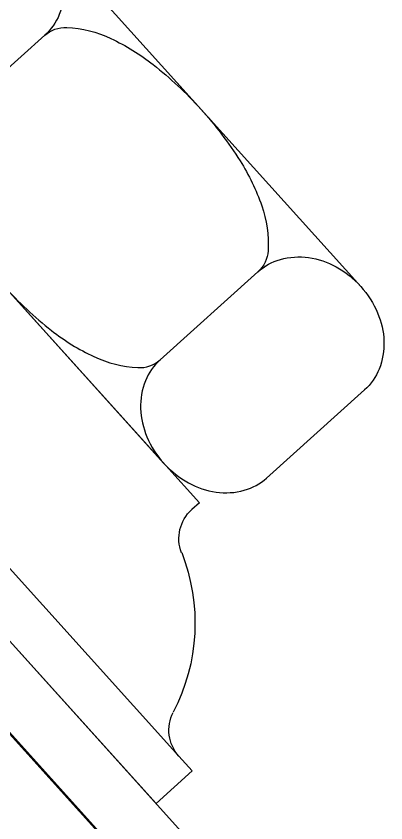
# Model space of a CAD drawing. Header units: inches. Extents: x 0 to 10293, y 0 to 4182.
# Drawn here: x 2927.246 to 2927.484, y 3573.064 to 3573.583 of the extents above; entities that cross this region are included whole.
import ezdxf

# ---------------------------------------------------------------- set-up
doc = ezdxf.new("R2010")
doc.units = ezdxf.units.IN
doc.header["$LTSCALE"] = 48
doc.header["$MEASUREMENT"] = 0
doc.layers.add('DETAILS', color=1, linetype='Continuous')

# ---------------------------------------------------------------- blocks, each defined once
blk = doc.blocks.new('RIDGEEXT')
at = {"layer": 'DETAILS'}
blk.add_line((-0.27844, 1.6515), (-1, 1.68929), dxfattribs=at)
blk = doc.blocks.new('1SHSCREW')
at = {"linetype": 'Continuous'}
for p, q in [((0.15338, 0.32), (-0.15338, 0.32)), ((-0.2045, 0.27731), (-0.2045, 0.19269)), ((-0.10226, 0.27731), (-0.10226, 0.19269)), ((0.10226, 0.27731), (0.10226, 0.19269)), ((0.1875, 0.15), (-0.1875, 0.15)), ((-0.1875, 0.15), (-0.1875, 0.1434)), ((-0.15338, 0.15), (0.15338, 0.15)), ((-0.29974, 0.0312), (-0.3125, 0.0312)), ((-0.3125, 0.0312), (-0.3125, 0)), ((0.29974, 0.0312), (-0.29974, 0.0312)), ((-0.3125, 0), (0.3125, 0))]:
    blk.add_line(p, q, dxfattribs=at)
for points in [[(-0.10226, 0.27731, 0.115619), (-0.106, 0.29324, 0.104014), (-0.11723, 0.3075, 0.090939), (-0.13342, 0.31665, 0.083452), (-0.15338, 0.32, 0.083452), (-0.17334, 0.31665, 0.090939), (-0.18953, 0.3075, 0.104014), (-0.20076, 0.29324, 0.115619), (-0.2045, 0.27731, 0.115619)], [(0.10226, 0.27731, 0.197891), (0.09654, 0.29118, 0.09878), (0.07231, 0.3075, 0.056122), (0.04164, 0.31643, 0.042835), (0, 0.32, 0.042835), (-0.04164, 0.31643, 0.056122), (-0.07231, 0.3075, 0.09878), (-0.09654, 0.29118, 0.197891), (-0.10226, 0.27731, 0.197891)], [(0.2045, 0.27731, 0.115619), (0.20076, 0.29324, 0.104014), (0.18953, 0.3075, 0.090939), (0.17334, 0.31665, 0.083452), (0.15338, 0.32, 0.083452), (0.13342, 0.31665, 0.090939), (0.11723, 0.3075, 0.104014), (0.106, 0.29324, 0.115619), (0.10226, 0.27731, 0.115619)], [(-0.10226, 0.19269, -0.115619), (-0.106, 0.17676, -0.104014), (-0.11723, 0.1625, -0.090939), (-0.13342, 0.15335, -0.083452), (-0.15338, 0.15, -0.083452), (-0.17334, 0.15335, -0.090939), (-0.18953, 0.1625, -0.104014), (-0.20076, 0.17676, -0.115619), (-0.2045, 0.19269, -0.115619)], [(0.10226, 0.19269, -0.197891), (0.09654, 0.17882, -0.09878), (0.07231, 0.1625, -0.056122), (0.04164, 0.15357, -0.042835), (0, 0.15, -0.042835), (-0.04164, 0.15357, -0.056122), (-0.07231, 0.1625, -0.09878), (-0.09654, 0.17882, -0.197891), (-0.10226, 0.19269, -0.197891)]]:
    blk.add_lwpolyline(points, format="xyb")
for centre, radius, start, end in [((-0.2125, 0.1434), 0.025, 290.714, 0), ((-0.15944, 0.0032), 0.125, 110.716, 159.284), ((-0.29974, 0.0562), 0.025, 270, 339.282)]:
    blk.add_arc(centre, radius, start, end, dxfattribs=at)
blk = doc.blocks.new('RIDGEFLASHING')
at = {"linetype": 'Continuous'}
for p, q in [((1.01165, 1.72927), (-2.24328, 1.55864)), ((1.01374, 1.68932), (-2.2316, 1.5192))]:
    blk.add_line(p, q, dxfattribs=at)
at = {"rotation": 3}
blk.add_blockref('1SHSCREW', (0.65366, 1.7105), dxfattribs=at)

msp = doc.modelspace()

# ---------------------------------------------------------------- block references
at = {"rotation": 315.0000000000184}
msp.add_blockref('RIDGEEXT', (2926.37981, 3571.63748), dxfattribs=at)
at = {"xscale": -1, "rotation": 315.0000000000184}
msp.add_blockref('RIDGEFLASHING', (2926.37981, 3571.63748), dxfattribs=at)

doc.saveas('drawing.dxf')
